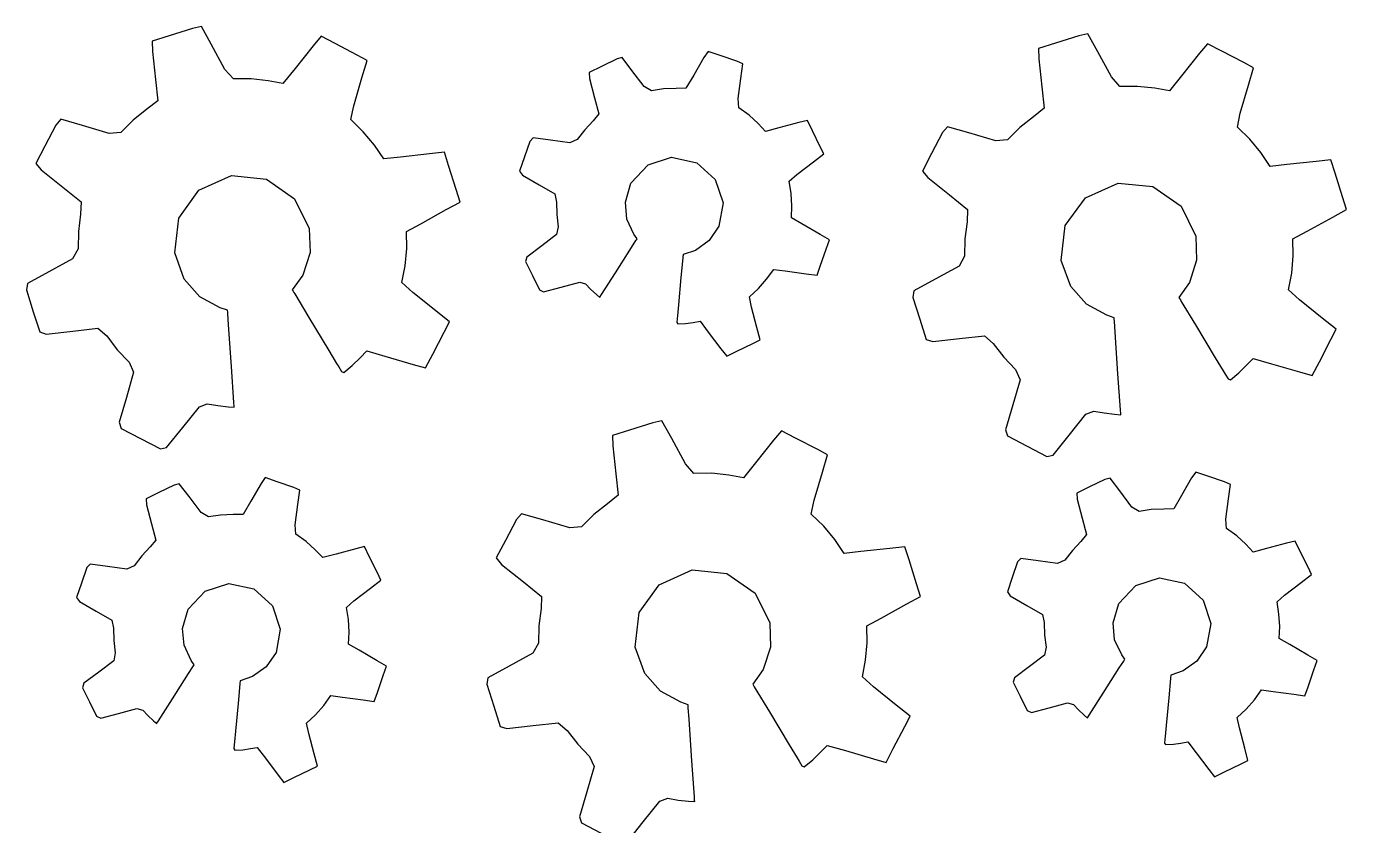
# Model space of a CAD drawing. Header units: metres. Extents: x 1466 to 1806, y 1326 to 1675.
# Drawn here: x 1466.1 to 1590.8, y 1519.5 to 1594.9 of the extents above; entities that cross this region are included whole.
import ezdxf

# ---------------------------------------------------------------- set-up
doc = ezdxf.new("R2010")
doc.units = ezdxf.units.M

msp = doc.modelspace()

# ---------------------------------------------------------------- linework, layer by layer
at = {"layer": 'COMPONENT0'}
for p, q in [((1482.67, 1594.93), (1481.82, 1594.73)), ((1483.59, 1593.24), (1482.67, 1594.93)), ((1479.62, 1594.04), (1478.01, 1593.53)), ((1481.82, 1594.73), (1479.62, 1594.04)), ((1493.96, 1594), (1493.2, 1593.1)), ((1495.3, 1593.3), (1493.96, 1594)), ((1565.49, 1594.03), (1563.29, 1593.34)), ((1566.34, 1594.22), (1565.49, 1594.03)), ((1567.26, 1592.54), (1566.34, 1594.22)), ((1478.01, 1593.53), (1478.04, 1592.57)), ((1478.04, 1592.57), (1478.33, 1589.91)), ((1484.89, 1590.87), (1483.59, 1593.24)), ((1493.2, 1593.1), (1491.5, 1590.97)), ((1497.37, 1592.22), (1495.3, 1593.3)), ((1530.48, 1592.57), (1530.09, 1592)), ((1531.63, 1592.17), (1530.48, 1592.57)), ((1563.29, 1593.34), (1561.68, 1592.83)), ((1561.68, 1592.83), (1561.71, 1591.87)), ((1568.56, 1590.17), (1567.26, 1592.54)), ((1577.63, 1593.29), (1576.87, 1592.4)), ((1578.97, 1592.6), (1577.63, 1593.29)), ((1581.04, 1591.51), (1578.97, 1592.6)), ((1498.3, 1591.72), (1497.37, 1592.22)), ((1497.82, 1590.07), (1498.3, 1591.72)), ((1521.89, 1591.86), (1520.44, 1591.15)), ((1522.39, 1591.98), (1521.89, 1591.86)), ((1523.3, 1590.78), (1522.39, 1591.98)), ((1530.09, 1592), (1529.13, 1590.34)), ((1533.19, 1591.64), (1531.63, 1592.17)), ((1533.76, 1591.39), (1533.19, 1591.64)), ((1533.57, 1590.02), (1533.76, 1591.39)), ((1561.71, 1591.87), (1562, 1589.21)), ((1576.87, 1592.4), (1575.17, 1590.27)), ((1581.97, 1591.01), (1581.04, 1591.51)), ((1485.69, 1589.97), (1484.89, 1590.87)), ((1487.35, 1589.97), (1485.69, 1589.97)), ((1488.98, 1589.8), (1487.35, 1589.97)), ((1491.5, 1590.97), (1490.36, 1589.55)), ((1497.05, 1587.44), (1497.82, 1590.07)), ((1520.44, 1591.15), (1519.25, 1590.57)), ((1519.25, 1590.57), (1519.28, 1590.01)), ((1519.28, 1590.01), (1519.76, 1588.2)), ((1524.45, 1589.27), (1523.3, 1590.78)), ((1529.13, 1590.34), (1528.4, 1589.09)), ((1533.31, 1588.11), (1533.57, 1590.02)), ((1569.36, 1589.27), (1568.56, 1590.17)), ((1575.17, 1590.27), (1574.03, 1588.85)), ((1581.49, 1589.37), (1581.97, 1591.01)), ((1478.33, 1589.91), (1478.55, 1587.9)), ((1490.36, 1589.55), (1488.98, 1589.8)), ((1525.13, 1588.86), (1524.45, 1589.27)), ((1526.29, 1589.03), (1525.13, 1588.86)), ((1527.47, 1589.07), (1526.29, 1589.03)), ((1528.4, 1589.09), (1527.47, 1589.07)), ((1562, 1589.21), (1562.22, 1587.2)), ((1571.02, 1589.27), (1569.36, 1589.27)), ((1572.65, 1589.1), (1571.02, 1589.27)), ((1574.03, 1588.85), (1572.65, 1589.1)), ((1580.72, 1586.74), (1581.49, 1589.37)), ((1478.55, 1587.9), (1477.52, 1587.11)), ((1519.76, 1588.2), (1520.17, 1586.67)), ((1533.39, 1587.25), (1533.31, 1588.11)), ((1477.52, 1587.11), (1476.23, 1586.08)), ((1496.78, 1586.13), (1497.05, 1587.44)), ((1520.17, 1586.67), (1519.64, 1586.02)), ((1534.35, 1586.54), (1533.39, 1587.25)), ((1535.22, 1585.75), (1534.35, 1586.54)), ((1561.19, 1586.4), (1559.9, 1585.38)), ((1562.22, 1587.2), (1561.19, 1586.4)), ((1580.45, 1585.42), (1580.72, 1586.74)), ((1468.94, 1585.62), (1467.9, 1583.62)), ((1469.4, 1586.17), (1468.94, 1585.62)), ((1471.43, 1585.57), (1469.4, 1586.17)), ((1473.97, 1584.83), (1471.43, 1585.57)), ((1476.23, 1586.08), (1475.07, 1584.93)), ((1497.94, 1584.99), (1496.78, 1586.13)), ((1498.99, 1583.73), (1497.94, 1584.99)), ((1518.84, 1585.18), (1518.12, 1584.24)), ((1519.64, 1586.02), (1518.84, 1585.18)), ((1535.91, 1585.02), (1535.22, 1585.75)), ((1537.17, 1585.35), (1535.91, 1585.02)), ((1539.06, 1585.85), (1537.17, 1585.35)), ((1539.87, 1586.05), (1539.06, 1585.85)), ((1540.35, 1585.08), (1539.87, 1586.05)), ((1541.08, 1583.57), (1540.35, 1585.08)), ((1553.07, 1585.46), (1552.61, 1584.91)), ((1555.1, 1584.87), (1553.07, 1585.46)), ((1559.9, 1585.38), (1558.74, 1584.23)), ((1581.61, 1584.29), (1580.45, 1585.42)), ((1475.07, 1584.93), (1473.97, 1584.83)), ((1499.87, 1582.42), (1498.99, 1583.73)), ((1513.66, 1584.08), (1513.15, 1582.61)), ((1513.97, 1584.4), (1513.66, 1584.08)), ((1515.6, 1584.18), (1513.97, 1584.4)), ((1517.43, 1583.93), (1515.6, 1584.18)), ((1518.12, 1584.24), (1517.43, 1583.93)), ((1552.61, 1584.91), (1551.57, 1582.92)), ((1557.64, 1584.13), (1555.1, 1584.87)), ((1558.74, 1584.23), (1557.64, 1584.13)), ((1582.66, 1583.02), (1581.61, 1584.29)), ((1467.9, 1583.62), (1467.05, 1581.98)), ((1501.45, 1582.59), (1499.87, 1582.42)), ((1504.2, 1582.9), (1501.45, 1582.59)), ((1505.6, 1583.05), (1504.2, 1582.9)), ((1505.99, 1581.8), (1505.6, 1583.05)), ((1513.15, 1582.61), (1512.69, 1581.27)), ((1524.82, 1581.87), (1527.04, 1582.58)), ((1527.04, 1582.58), (1529.42, 1582.06)), ((1540.43, 1582.15), (1541.4, 1582.89)), ((1541.4, 1582.89), (1541.08, 1583.57)), ((1551.57, 1582.92), (1550.72, 1581.28)), ((1583.54, 1581.71), (1582.66, 1583.02)), ((1467.05, 1581.98), (1467.55, 1581.38)), ((1467.55, 1581.38), (1469.59, 1579.75)), ((1506.7, 1579.55), (1505.99, 1581.8)), ((1512.69, 1581.27), (1512.97, 1580.89)), ((1523.21, 1580.14), (1524.82, 1581.87)), ((1529.42, 1582.06), (1531.17, 1580.48)), ((1538.87, 1580.96), (1540.43, 1582.15)), ((1550.72, 1581.28), (1551.22, 1580.68)), ((1585.12, 1581.89), (1583.54, 1581.71)), ((1587.87, 1582.19), (1585.12, 1581.89)), ((1589.27, 1582.35), (1587.87, 1582.19)), ((1589.66, 1581.09), (1589.27, 1582.35)), ((1482.43, 1579.47), (1485.52, 1580.86)), ((1485.52, 1580.86), (1488.8, 1580.52)), ((1488.8, 1580.52), (1491.46, 1578.65)), ((1512.97, 1580.89), (1514.54, 1579.98)), ((1514.54, 1579.98), (1516.01, 1579.12)), ((1522.68, 1578.33), (1523.21, 1580.14)), ((1531.17, 1580.48), (1531.91, 1578.27)), ((1538.15, 1580.31), (1538.87, 1580.96)), ((1538.34, 1579.16), (1538.15, 1580.31)), ((1551.22, 1580.68), (1553.26, 1579.04)), ((1566.1, 1578.76), (1569.19, 1580.15)), ((1569.19, 1580.15), (1572.47, 1579.82)), ((1590.37, 1578.85), (1589.66, 1581.09)), ((1469.59, 1579.75), (1471.31, 1578.37)), ((1480.52, 1576.83), (1482.43, 1579.47)), ((1507.08, 1578.35), (1506.7, 1579.55)), ((1516.01, 1579.12), (1516.18, 1578.35)), ((1538.4, 1577.99), (1538.34, 1579.16)), ((1553.26, 1579.04), (1554.98, 1577.66)), ((1564.19, 1576.13), (1566.1, 1578.76)), ((1572.47, 1579.82), (1575.13, 1577.95)), ((1590.75, 1577.65), (1590.37, 1578.85)), ((1471.31, 1578.37), (1471.26, 1577.2)), ((1491.46, 1578.65), (1492.84, 1575.85)), ((1503.36, 1576.31), (1505.78, 1577.64)), ((1505.78, 1577.64), (1507.08, 1578.35)), ((1516.18, 1578.35), (1516.2, 1577.18)), ((1522.83, 1576.75), (1522.68, 1578.33)), ((1531.91, 1578.27), (1531.51, 1576.07)), ((1538.35, 1576.86), (1538.4, 1577.99)), ((1554.98, 1577.66), (1554.93, 1576.5)), ((1575.13, 1577.95), (1576.51, 1575.15)), ((1589.45, 1576.94), (1590.75, 1577.65)), ((1471.26, 1577.2), (1471.06, 1575.59)), ((1480.15, 1573.56), (1480.52, 1576.83)), ((1502.01, 1575.57), (1503.36, 1576.31)), ((1516.2, 1577.18), (1516.35, 1576.03)), ((1523.49, 1575.33), (1522.83, 1576.75)), ((1539.34, 1576.29), (1538.35, 1576.86)), ((1541.05, 1575.3), (1539.34, 1576.29)), ((1554.93, 1576.5), (1554.73, 1574.88)), ((1587.03, 1575.61), (1589.45, 1576.94)), ((1471.06, 1575.59), (1471.03, 1573.94)), ((1492.84, 1575.85), (1492.92, 1573.58)), ((1502.04, 1573.97), (1502.01, 1575.57)), ((1516.19, 1575.3), (1514.78, 1574.22)), ((1516.35, 1576.03), (1516.19, 1575.3)), ((1523.79, 1574.89), (1523.49, 1575.33)), ((1531.51, 1576.07), (1530.59, 1574.72)), ((1541.93, 1574.79), (1541.05, 1575.3)), ((1563.82, 1572.85), (1564.19, 1576.13)), ((1576.51, 1575.15), (1576.59, 1572.87)), ((1585.68, 1574.87), (1587.03, 1575.61)), ((1471.03, 1573.94), (1470.51, 1573.01)), ((1501.9, 1572.35), (1502.04, 1573.97)), ((1514.78, 1574.22), (1513.38, 1573.16)), ((1521.75, 1571.69), (1523.26, 1574.07)), ((1523.26, 1574.07), (1523.67, 1574.71)), ((1523.67, 1574.71), (1523.72, 1574.79)), ((1523.72, 1574.79), (1523.79, 1574.89)), ((1529.3, 1573.79), (1528.13, 1573.41)), ((1530.59, 1574.72), (1529.3, 1573.79)), ((1541.07, 1572.3), (1541.62, 1573.9)), ((1541.62, 1573.9), (1541.93, 1574.79)), ((1554.73, 1574.88), (1554.7, 1573.24)), ((1585.71, 1573.27), (1585.68, 1574.87)), ((1470.51, 1573.01), (1468.25, 1571.78)), ((1481.05, 1571.08), (1480.15, 1573.56)), ((1492.92, 1573.58), (1492.24, 1571.47)), ((1513.38, 1573.16), (1513.25, 1572.74)), ((1513.25, 1572.74), (1513.91, 1571.41)), ((1528.1, 1573.09), (1527.92, 1571.24)), ((1528.11, 1573.21), (1528.1, 1573.09)), ((1528.12, 1573.32), (1528.11, 1573.21)), ((1528.13, 1573.41), (1528.12, 1573.32)), ((1554.7, 1573.24), (1554.18, 1572.31)), ((1564.72, 1570.37), (1563.82, 1572.85)), ((1576.59, 1572.87), (1575.91, 1570.77)), ((1585.57, 1571.64), (1585.71, 1573.27)), ((1468.25, 1571.78), (1466.24, 1570.68)), ((1492.24, 1571.47), (1491.24, 1570.06)), ((1501.59, 1570.76), (1501.9, 1572.35)), ((1513.91, 1571.41), (1514.57, 1570.06)), ((1520.43, 1569.63), (1521.75, 1571.69)), ((1536.01, 1571.07), (1536.68, 1572)), ((1536.68, 1572), (1537.77, 1571.86)), ((1537.77, 1571.86), (1539.73, 1571.59)), ((1539.73, 1571.59), (1540.78, 1571.45)), ((1540.78, 1571.45), (1541.07, 1572.3)), ((1554.18, 1572.31), (1551.92, 1571.07)), ((1585.26, 1570.06), (1585.57, 1571.64)), ((1466.24, 1570.68), (1466.15, 1570.06)), ((1466.15, 1570.06), (1466.8, 1567.99)), ((1482.53, 1569.42), (1481.05, 1571.08)), ((1491.24, 1570.06), (1491.31, 1569.96)), ((1502.63, 1569.83), (1501.59, 1570.76)), ((1514.57, 1570.06), (1514.96, 1569.88)), ((1514.96, 1569.88), (1516.63, 1570.32)), ((1516.63, 1570.32), (1518.38, 1570.78)), ((1518.38, 1570.78), (1518.93, 1570.63)), ((1518.93, 1570.63), (1519.42, 1570.11)), ((1519.42, 1570.11), (1519.94, 1569.62)), ((1527.92, 1571.24), (1527.68, 1568.64)), ((1534.39, 1569.41), (1535.24, 1570.19)), ((1535.24, 1570.19), (1536.01, 1571.07)), ((1551.92, 1571.07), (1549.91, 1569.97)), ((1566.2, 1568.72), (1564.72, 1570.37)), ((1575.91, 1570.77), (1574.91, 1569.36)), ((1586.3, 1569.13), (1585.26, 1570.06)), ((1484.45, 1568.38), (1482.53, 1569.42)), ((1491.31, 1569.96), (1491.39, 1569.82)), ((1491.39, 1569.82), (1491.47, 1569.69)), ((1491.47, 1569.69), (1492.81, 1567.46)), ((1504.79, 1568.1), (1502.63, 1569.83)), ((1519.94, 1569.62), (1520.26, 1569.36)), ((1520.26, 1569.36), (1520.28, 1569.38)), ((1520.28, 1569.38), (1520.43, 1569.63)), ((1534.59, 1568.43), (1534.39, 1569.41)), ((1549.91, 1569.97), (1549.82, 1569.36)), ((1549.82, 1569.36), (1550.47, 1567.29)), ((1574.91, 1569.36), (1574.98, 1569.26)), ((1574.98, 1569.26), (1575.06, 1569.12)), ((1575.06, 1569.12), (1575.14, 1568.98)), ((1575.14, 1568.98), (1576.48, 1566.76)), ((1588.46, 1567.4), (1586.3, 1569.13)), ((1466.8, 1567.99), (1467.4, 1566.1)), ((1485.14, 1568.14), (1484.45, 1568.38)), ((1485.15, 1567.97), (1485.14, 1568.14)), ((1485.16, 1567.83), (1485.15, 1567.97)), ((1485.23, 1566.78), (1485.16, 1567.83)), ((1506.09, 1567.06), (1504.79, 1568.1)), ((1527.59, 1567.63), (1527.56, 1567.37)), ((1527.68, 1568.64), (1527.59, 1567.63)), ((1535.1, 1566.51), (1534.59, 1568.43)), ((1568.12, 1567.67), (1566.2, 1568.72)), ((1568.81, 1567.43), (1568.12, 1567.67)), ((1470.54, 1566.18), (1472.9, 1566.44)), ((1472.9, 1566.44), (1473.73, 1565.72)), ((1485.5, 1562.85), (1485.23, 1566.78)), ((1492.81, 1567.46), (1494.69, 1564.34)), ((1505.59, 1566.08), (1506.09, 1567.06)), ((1527.56, 1567.37), (1527.53, 1567)), ((1527.53, 1567), (1527.62, 1566.85)), ((1527.62, 1566.85), (1528.36, 1566.9)), ((1528.36, 1566.9), (1529.09, 1566.99)), ((1529.09, 1566.99), (1529.73, 1567.1)), ((1529.73, 1567.1), (1530.5, 1566.08)), ((1535.41, 1565.36), (1535.1, 1566.51)), ((1550.47, 1567.29), (1551.07, 1565.39)), ((1568.82, 1567.27), (1568.81, 1567.43)), ((1568.83, 1567.13), (1568.82, 1567.27)), ((1568.9, 1566.08), (1568.83, 1567.13)), ((1576.48, 1566.76), (1578.36, 1563.64)), ((1589.76, 1566.36), (1588.46, 1567.4)), ((1589.26, 1565.37), (1589.76, 1566.36)), ((1467.4, 1566.1), (1468.02, 1565.9)), ((1468.02, 1565.9), (1470.54, 1566.18)), ((1473.73, 1565.72), (1474.72, 1564.42)), ((1504.51, 1564), (1505.59, 1566.08)), ((1530.5, 1566.08), (1531.7, 1564.51)), ((1534.7, 1565.01), (1535.41, 1565.36)), ((1551.07, 1565.39), (1551.69, 1565.2)), ((1551.69, 1565.2), (1554.21, 1565.48)), ((1554.21, 1565.48), (1556.57, 1565.74)), ((1556.57, 1565.74), (1557.4, 1565.01)), ((1569.17, 1562.15), (1568.9, 1566.08)), ((1588.18, 1563.29), (1589.26, 1565.37)), ((1474.72, 1564.42), (1475.84, 1563.25)), ((1494.69, 1564.34), (1495.43, 1563.12)), ((1497.64, 1563.66), (1498.27, 1564.31)), ((1498.27, 1564.31), (1499.99, 1563.81)), ((1499.99, 1563.81), (1502.64, 1563.03)), ((1503.83, 1562.7), (1504.51, 1564)), ((1531.7, 1564.51), (1532.25, 1563.81)), ((1532.25, 1563.81), (1533.19, 1564.27)), ((1533.19, 1564.27), (1534.7, 1565.01)), ((1557.4, 1565.01), (1558.39, 1563.72)), ((1475.84, 1563.25), (1476.27, 1562.29)), ((1485.73, 1559.44), (1485.5, 1562.85)), ((1495.43, 1563.12), (1495.62, 1562.81)), ((1495.62, 1562.81), (1495.89, 1562.37)), ((1496.12, 1562.28), (1496.9, 1562.94)), ((1496.9, 1562.94), (1497.64, 1563.66)), ((1502.64, 1563.03), (1503.83, 1562.7)), ((1558.39, 1563.72), (1559.51, 1562.55)), ((1559.51, 1562.55), (1559.94, 1561.59)), ((1578.36, 1563.64), (1579.1, 1562.42)), ((1580.57, 1562.24), (1581.31, 1562.95)), ((1581.31, 1562.95), (1581.94, 1563.6)), ((1581.94, 1563.6), (1583.66, 1563.1)), ((1583.66, 1563.1), (1586.31, 1562.33)), ((1587.5, 1561.99), (1588.18, 1563.29)), ((1476.27, 1562.29), (1475.58, 1559.92)), ((1495.89, 1562.37), (1496.12, 1562.28)), ((1559.94, 1561.59), (1559.25, 1559.21)), ((1569.4, 1558.74), (1569.17, 1562.15)), ((1579.1, 1562.42), (1579.29, 1562.11)), ((1579.29, 1562.11), (1579.56, 1561.67)), ((1579.56, 1561.67), (1579.79, 1561.58)), ((1579.79, 1561.58), (1580.57, 1562.24)), ((1586.31, 1562.33), (1587.5, 1561.99)), ((1475.58, 1559.92), (1474.89, 1557.57)), ((1480.9, 1557.07), (1482.47, 1559.04)), ((1482.47, 1559.04), (1483.22, 1559.33)), ((1483.22, 1559.33), (1484.2, 1559.15)), ((1484.2, 1559.15), (1485.19, 1559.03)), ((1485.19, 1559.03), (1485.76, 1558.99)), ((1485.76, 1559.07), (1485.73, 1559.44)), ((1485.76, 1559.04), (1485.76, 1559.07)), ((1485.76, 1558.99), (1485.76, 1559.04)), ((1559.25, 1559.21), (1558.56, 1556.86)), ((1474.89, 1557.57), (1475.09, 1556.99)), ((1526.12, 1557.71), (1525.28, 1557.52)), ((1527.05, 1556.03), (1526.12, 1557.71)), ((1564.57, 1556.37), (1566.14, 1558.33)), ((1566.14, 1558.33), (1566.89, 1558.63)), ((1566.89, 1558.63), (1567.87, 1558.45)), ((1567.87, 1558.45), (1568.86, 1558.33)), ((1568.86, 1558.33), (1569.43, 1558.29)), ((1569.43, 1558.36), (1569.4, 1558.74)), ((1569.43, 1558.34), (1569.43, 1558.36)), ((1569.43, 1558.29), (1569.43, 1558.34)), ((1475.09, 1556.99), (1476.93, 1556.04)), ((1479.38, 1555.19), (1480.9, 1557.07)), ((1523.08, 1556.83), (1521.46, 1556.32)), ((1521.46, 1556.32), (1521.49, 1555.36)), ((1525.28, 1557.52), (1523.08, 1556.83)), ((1537.41, 1556.78), (1536.66, 1555.88)), ((1538.75, 1556.08), (1537.41, 1556.78)), ((1558.56, 1556.86), (1558.76, 1556.29)), ((1563.05, 1554.48), (1564.57, 1556.37)), ((1476.93, 1556.04), (1478.79, 1555.07)), ((1478.79, 1555.07), (1479.38, 1555.19)), ((1521.49, 1555.36), (1521.79, 1552.7)), ((1528.34, 1553.66), (1527.05, 1556.03)), ((1536.66, 1555.88), (1534.96, 1553.76)), ((1540.83, 1555), (1538.75, 1556.08)), ((1558.76, 1556.29), (1560.6, 1555.33)), ((1560.6, 1555.33), (1562.46, 1554.36)), ((1541.75, 1554.5), (1540.83, 1555)), ((1541.27, 1552.86), (1541.75, 1554.5)), ((1562.46, 1554.36), (1563.05, 1554.48)), ((1521.79, 1552.7), (1522.01, 1550.69)), ((1529.14, 1552.75), (1528.34, 1553.66)), ((1530.8, 1552.76), (1529.14, 1552.75)), ((1532.43, 1552.59), (1530.8, 1552.76)), ((1533.82, 1552.34), (1532.43, 1552.59)), ((1534.96, 1553.76), (1533.82, 1552.34)), ((1540.5, 1550.23), (1541.27, 1552.86)), ((1576.51, 1552.88), (1576.12, 1552.32)), ((1577.66, 1552.49), (1576.51, 1552.88)), ((1480.08, 1551.65), (1478.64, 1550.94)), ((1480.58, 1551.77), (1480.08, 1551.65)), ((1481.5, 1550.56), (1480.58, 1551.77)), ((1488.29, 1551.79), (1487.32, 1550.13)), ((1488.68, 1552.35), (1488.29, 1551.79)), ((1489.82, 1551.96), (1488.68, 1552.35)), ((1491.39, 1551.42), (1489.82, 1551.96)), ((1491.96, 1551.17), (1491.39, 1551.42)), ((1566.47, 1551.47), (1565.28, 1550.89)), ((1567.92, 1552.18), (1566.47, 1551.47)), ((1568.42, 1552.3), (1567.92, 1552.18)), ((1569.34, 1551.09), (1568.42, 1552.3)), ((1576.12, 1552.32), (1575.16, 1550.66)), ((1579.22, 1551.95), (1577.66, 1552.49)), ((1579.79, 1551.7), (1579.22, 1551.95)), ((1579.61, 1550.34), (1579.79, 1551.7)), ((1478.64, 1550.94), (1477.45, 1550.36)), ((1477.45, 1550.36), (1477.48, 1549.8)), ((1482.65, 1549.05), (1481.5, 1550.56)), ((1487.32, 1550.13), (1486.6, 1548.87)), ((1491.77, 1549.81), (1491.96, 1551.17)), ((1522.01, 1550.69), (1520.98, 1549.89)), ((1540.23, 1548.91), (1540.5, 1550.23)), ((1565.28, 1550.89), (1565.32, 1550.33)), ((1565.32, 1550.33), (1565.8, 1548.52)), ((1570.49, 1549.58), (1569.34, 1551.09)), ((1575.16, 1550.66), (1574.43, 1549.4)), ((1579.35, 1548.42), (1579.61, 1550.34)), ((1477.48, 1549.8), (1477.96, 1547.99)), ((1483.33, 1548.64), (1482.65, 1549.05)), ((1485.66, 1548.86), (1484.48, 1548.81)), ((1486.6, 1548.87), (1485.66, 1548.86)), ((1491.51, 1547.89), (1491.77, 1549.81)), ((1512.86, 1548.95), (1512.4, 1548.4)), ((1514.89, 1548.36), (1512.86, 1548.95)), ((1519.69, 1548.87), (1518.53, 1547.72)), ((1520.98, 1549.89), (1519.69, 1548.87)), ((1541.4, 1547.78), (1540.23, 1548.91)), ((1571.16, 1549.17), (1570.49, 1549.58)), ((1572.32, 1549.34), (1571.16, 1549.17)), ((1573.5, 1549.38), (1572.32, 1549.34)), ((1574.43, 1549.4), (1573.5, 1549.38)), ((1477.96, 1547.99), (1478.37, 1546.46)), ((1484.48, 1548.81), (1483.33, 1548.64)), ((1491.59, 1547.03), (1491.51, 1547.89)), ((1512.4, 1548.4), (1511.36, 1546.41)), ((1517.43, 1547.62), (1514.89, 1548.36)), ((1518.53, 1547.72), (1517.43, 1547.62)), ((1542.44, 1546.51), (1541.4, 1547.78)), ((1565.8, 1548.52), (1566.2, 1546.99)), ((1579.42, 1547.56), (1579.35, 1548.42)), ((1478.37, 1546.46), (1477.84, 1545.81)), ((1492.55, 1546.33), (1491.59, 1547.03)), ((1493.41, 1545.53), (1492.55, 1546.33)), ((1511.36, 1546.41), (1510.5, 1544.77)), ((1543.32, 1545.2), (1542.44, 1546.51)), ((1565.68, 1546.34), (1564.88, 1545.49)), ((1566.2, 1546.99), (1565.68, 1546.34)), ((1580.38, 1546.86), (1579.42, 1547.56)), ((1581.25, 1546.06), (1580.38, 1546.86)), ((1585.91, 1546.37), (1585.09, 1546.17)), ((1586.38, 1545.39), (1585.91, 1546.37)), ((1477.84, 1545.81), (1477.04, 1544.96)), ((1494.11, 1544.8), (1493.41, 1545.53)), ((1495.37, 1545.14), (1494.11, 1544.8)), ((1497.25, 1545.64), (1495.37, 1545.14)), ((1498.07, 1545.84), (1497.25, 1545.64)), ((1498.54, 1544.86), (1498.07, 1545.84)), ((1544.91, 1545.38), (1543.32, 1545.2)), ((1547.65, 1545.68), (1544.91, 1545.38)), ((1549.06, 1545.83), (1547.65, 1545.68)), ((1549.45, 1544.58), (1549.06, 1545.83)), ((1564.88, 1545.49), (1564.16, 1544.56)), ((1581.94, 1545.33), (1581.25, 1546.06)), ((1583.2, 1545.67), (1581.94, 1545.33)), ((1585.09, 1546.17), (1583.2, 1545.67)), ((1587.12, 1543.89), (1586.38, 1545.39)), ((1471.85, 1543.87), (1471.35, 1542.4)), ((1472.17, 1544.18), (1471.85, 1543.87)), ((1473.8, 1543.96), (1472.17, 1544.18)), ((1475.62, 1543.72), (1473.8, 1543.96)), ((1476.32, 1544.03), (1475.62, 1543.72)), ((1477.04, 1544.96), (1476.32, 1544.03)), ((1499.28, 1543.36), (1498.54, 1544.86)), ((1510.5, 1544.77), (1511, 1544.17)), ((1511, 1544.17), (1513.05, 1542.53)), ((1550.16, 1542.34), (1549.45, 1544.58)), ((1559.69, 1544.4), (1559.19, 1542.93)), ((1560.01, 1544.71), (1559.69, 1544.4)), ((1561.63, 1544.49), (1560.01, 1544.71)), ((1563.46, 1544.24), (1561.63, 1544.49)), ((1564.16, 1544.56), (1563.46, 1544.24)), ((1587.44, 1543.2), (1587.12, 1543.89)), ((1498.63, 1541.93), (1499.6, 1542.68)), ((1499.6, 1542.68), (1499.28, 1543.36)), ((1525.88, 1542.25), (1528.98, 1543.64)), ((1528.98, 1543.64), (1532.26, 1543.31)), ((1532.26, 1543.31), (1534.92, 1541.44)), ((1559.19, 1542.93), (1558.73, 1541.58)), ((1570.86, 1542.18), (1573.08, 1542.89)), ((1573.08, 1542.89), (1575.45, 1542.38)), ((1586.46, 1542.46), (1587.44, 1543.2)), ((1471.35, 1542.4), (1470.89, 1541.05)), ((1481.41, 1539.93), (1483.02, 1541.65)), ((1483.02, 1541.65), (1485.24, 1542.36)), ((1485.24, 1542.36), (1487.62, 1541.85)), ((1487.62, 1541.85), (1489.37, 1540.26)), ((1497.06, 1540.74), (1498.63, 1541.93)), ((1513.05, 1542.53), (1514.77, 1541.15)), ((1523.98, 1539.61), (1525.88, 1542.25)), ((1534.92, 1541.44), (1536.3, 1538.64)), ((1550.54, 1541.14), (1550.16, 1542.34)), ((1558.73, 1541.58), (1559, 1541.2)), ((1569.25, 1540.46), (1570.86, 1542.18)), ((1575.45, 1542.38), (1577.2, 1540.79)), ((1584.9, 1541.27), (1586.46, 1542.46)), ((1470.89, 1541.05), (1471.17, 1540.67)), ((1471.17, 1540.67), (1472.74, 1539.76)), ((1489.37, 1540.26), (1490.1, 1538.05)), ((1496.35, 1540.1), (1497.06, 1540.74)), ((1496.54, 1538.95), (1496.35, 1540.1)), ((1514.77, 1541.15), (1514.72, 1539.99)), ((1546.82, 1539.1), (1549.24, 1540.43)), ((1549.24, 1540.43), (1550.54, 1541.14)), ((1559, 1541.2), (1560.57, 1540.29)), ((1560.57, 1540.29), (1562.05, 1539.44)), ((1568.72, 1538.64), (1569.25, 1540.46)), ((1577.2, 1540.79), (1577.94, 1538.58)), ((1584.19, 1540.63), (1584.9, 1541.27)), ((1584.37, 1539.48), (1584.19, 1540.63)), ((1472.74, 1539.76), (1474.21, 1538.91)), ((1474.21, 1538.91), (1474.38, 1538.14)), ((1480.88, 1538.11), (1481.41, 1539.93)), ((1496.6, 1537.78), (1496.54, 1538.95)), ((1514.72, 1539.99), (1514.52, 1538.37)), ((1523.6, 1536.34), (1523.98, 1539.61)), ((1545.46, 1538.36), (1546.82, 1539.1)), ((1562.05, 1539.44), (1562.22, 1538.67)), ((1584.44, 1538.3), (1584.37, 1539.48)), ((1474.38, 1538.14), (1474.4, 1536.97)), ((1481.03, 1536.53), (1480.88, 1538.11)), ((1490.1, 1538.05), (1489.71, 1535.85)), ((1496.55, 1536.65), (1496.6, 1537.78)), ((1514.52, 1538.37), (1514.49, 1536.73)), ((1536.3, 1538.64), (1536.38, 1536.36)), ((1545.49, 1536.75), (1545.46, 1538.36)), ((1562.22, 1538.67), (1562.24, 1537.5)), ((1568.86, 1537.06), (1568.72, 1538.64)), ((1577.94, 1538.58), (1577.54, 1536.38)), ((1584.39, 1537.18), (1584.44, 1538.3)), ((1474.4, 1536.97), (1474.54, 1535.82)), ((1481.69, 1535.11), (1481.03, 1536.53)), ((1497.54, 1536.07), (1496.55, 1536.65)), ((1514.49, 1536.73), (1513.96, 1535.8)), ((1536.38, 1536.36), (1535.69, 1534.25)), ((1545.35, 1535.13), (1545.49, 1536.75)), ((1562.24, 1537.5), (1562.38, 1536.35)), ((1569.53, 1535.64), (1568.86, 1537.06)), ((1577.54, 1536.38), (1576.62, 1535.03)), ((1585.38, 1536.6), (1584.39, 1537.18)), ((1587.09, 1535.61), (1585.38, 1536.6)), ((1474.54, 1535.82), (1474.39, 1535.08)), ((1489.71, 1535.85), (1488.79, 1534.5)), ((1499.25, 1535.08), (1497.54, 1536.07)), ((1513.96, 1535.8), (1511.7, 1534.56)), ((1524.51, 1533.86), (1523.6, 1536.34)), ((1545.05, 1533.55), (1545.35, 1535.13)), ((1562.23, 1535.61), (1560.81, 1534.54)), ((1562.38, 1536.35), (1562.23, 1535.61)), ((1569.82, 1535.21), (1569.53, 1535.64)), ((1569.76, 1535.11), (1569.82, 1535.21)), ((1587.96, 1535.1), (1587.09, 1535.61)), ((1472.97, 1534.01), (1471.58, 1532.95)), ((1474.39, 1535.08), (1472.97, 1534.01)), ((1481.46, 1533.86), (1481.87, 1534.5)), ((1481.99, 1534.68), (1481.69, 1535.11)), ((1481.87, 1534.5), (1481.92, 1534.58)), ((1481.92, 1534.58), (1481.99, 1534.68)), ((1488.79, 1534.5), (1487.49, 1533.58)), ((1500.12, 1534.57), (1499.25, 1535.08)), ((1499.82, 1533.68), (1500.12, 1534.57)), ((1511.7, 1534.56), (1509.69, 1533.46)), ((1535.69, 1534.25), (1534.7, 1532.85)), ((1560.81, 1534.54), (1559.42, 1533.47)), ((1567.78, 1532.01), (1569.3, 1534.39)), ((1569.3, 1534.39), (1569.71, 1535.02)), ((1569.71, 1535.02), (1569.76, 1535.11)), ((1575.33, 1534.11), (1574.16, 1533.72)), ((1576.62, 1535.03), (1575.33, 1534.11)), ((1587.11, 1532.62), (1587.66, 1534.21)), ((1587.66, 1534.21), (1587.96, 1535.1)), ((1471.58, 1532.95), (1471.45, 1532.53)), ((1479.94, 1531.48), (1481.46, 1533.86)), ((1486.29, 1532.88), (1486.12, 1531.03)), ((1486.3, 1532.99), (1486.29, 1532.88)), ((1486.31, 1533.11), (1486.3, 1532.99)), ((1486.32, 1533.19), (1486.31, 1533.11)), ((1487.49, 1533.58), (1486.32, 1533.19)), ((1499.27, 1532.09), (1499.82, 1533.68)), ((1509.69, 1533.46), (1509.6, 1532.85)), ((1509.6, 1532.85), (1510.26, 1530.78)), ((1525.98, 1532.21), (1524.51, 1533.86)), ((1534.7, 1532.85), (1534.76, 1532.75)), ((1534.76, 1532.75), (1534.85, 1532.61)), ((1546.09, 1532.62), (1545.05, 1533.55)), ((1559.42, 1533.47), (1559.29, 1533.06)), ((1559.29, 1533.06), (1559.94, 1531.72)), ((1574.13, 1533.41), (1573.96, 1531.56)), ((1574.14, 1533.52), (1574.13, 1533.41)), ((1574.15, 1533.64), (1574.14, 1533.52)), ((1574.16, 1533.72), (1574.15, 1533.64)), ((1471.45, 1532.53), (1472.1, 1531.2)), ((1478.63, 1529.41), (1479.94, 1531.48)), ((1494.21, 1530.85), (1494.87, 1531.79)), ((1494.87, 1531.79), (1495.97, 1531.64)), ((1495.97, 1531.64), (1497.93, 1531.38)), ((1498.98, 1531.23), (1499.27, 1532.09)), ((1527.9, 1531.16), (1525.98, 1532.21)), ((1534.85, 1532.61), (1534.93, 1532.47)), ((1534.93, 1532.47), (1536.27, 1530.25)), ((1548.25, 1530.89), (1546.09, 1532.62)), ((1559.94, 1531.72), (1560.6, 1530.37)), ((1566.46, 1529.94), (1567.78, 1532.01)), ((1573.96, 1531.56), (1573.72, 1528.96)), ((1581.27, 1530.51), (1582.05, 1531.38)), ((1582.05, 1531.38), (1582.71, 1532.32)), ((1582.71, 1532.32), (1583.81, 1532.17)), ((1583.81, 1532.17), (1585.77, 1531.91)), ((1585.77, 1531.91), (1586.82, 1531.76)), ((1586.82, 1531.76), (1587.11, 1532.62)), ((1472.1, 1531.2), (1472.77, 1529.84)), ((1474.83, 1530.11), (1476.57, 1530.57)), ((1476.57, 1530.57), (1477.13, 1530.42)), ((1477.13, 1530.42), (1477.62, 1529.9)), ((1486.12, 1531.03), (1485.88, 1528.43)), ((1493.44, 1529.98), (1494.21, 1530.85)), ((1497.93, 1531.38), (1498.98, 1531.23)), ((1510.26, 1530.78), (1510.85, 1528.88)), ((1528.6, 1530.92), (1527.9, 1531.16)), ((1528.61, 1530.76), (1528.6, 1530.92)), ((1528.62, 1530.62), (1528.61, 1530.76)), ((1528.69, 1529.57), (1528.62, 1530.62)), ((1536.27, 1530.25), (1538.15, 1527.13)), ((1549.55, 1529.84), (1548.25, 1530.89)), ((1560.6, 1530.37), (1561, 1530.19)), ((1561, 1530.19), (1562.67, 1530.64)), ((1562.67, 1530.64), (1564.41, 1531.1)), ((1564.41, 1531.1), (1564.97, 1530.95)), ((1564.97, 1530.95), (1565.46, 1530.43)), ((1565.46, 1530.43), (1565.98, 1529.94)), ((1580.42, 1529.72), (1581.27, 1530.51)), ((1472.77, 1529.84), (1473.16, 1529.66)), ((1473.16, 1529.66), (1474.83, 1530.11)), ((1477.62, 1529.9), (1478.14, 1529.41)), ((1478.14, 1529.41), (1478.45, 1529.14)), ((1478.45, 1529.14), (1478.47, 1529.17)), ((1478.47, 1529.17), (1478.63, 1529.41)), ((1492.58, 1529.19), (1493.44, 1529.98)), ((1492.79, 1528.22), (1492.58, 1529.19)), ((1511.48, 1528.69), (1513.99, 1528.97)), ((1513.99, 1528.97), (1516.35, 1529.23)), ((1516.35, 1529.23), (1517.19, 1528.5)), ((1528.96, 1525.64), (1528.69, 1529.57)), ((1549.05, 1528.86), (1549.55, 1529.84)), ((1565.98, 1529.94), (1566.29, 1529.67)), ((1566.29, 1529.67), (1566.31, 1529.7)), ((1566.31, 1529.7), (1566.46, 1529.94)), ((1573.72, 1528.96), (1573.62, 1527.94)), ((1580.63, 1528.74), (1580.42, 1529.72)), ((1485.88, 1528.43), (1485.78, 1527.41)), ((1493.3, 1526.3), (1492.79, 1528.22)), ((1510.85, 1528.88), (1511.48, 1528.69)), ((1517.19, 1528.5), (1518.18, 1527.21)), ((1547.96, 1526.78), (1549.05, 1528.86)), ((1573.6, 1527.68), (1573.56, 1527.31)), ((1573.62, 1527.94), (1573.6, 1527.68)), ((1581.14, 1526.83), (1580.63, 1528.74)), ((1485.76, 1527.15), (1485.73, 1526.78)), ((1485.73, 1526.78), (1485.82, 1526.63)), ((1485.78, 1527.41), (1485.76, 1527.15)), ((1485.82, 1526.63), (1486.56, 1526.68)), ((1486.56, 1526.68), (1487.29, 1526.78)), ((1487.29, 1526.78), (1487.93, 1526.88)), ((1487.93, 1526.88), (1488.7, 1525.87)), ((1518.18, 1527.21), (1519.29, 1526.04)), ((1538.15, 1527.13), (1538.88, 1525.91)), ((1540.36, 1525.73), (1541.1, 1526.44)), ((1541.1, 1526.44), (1541.73, 1527.09)), ((1541.73, 1527.09), (1543.44, 1526.59)), ((1543.44, 1526.59), (1546.09, 1525.82)), ((1547.29, 1525.48), (1547.96, 1526.78)), ((1573.56, 1527.31), (1573.66, 1527.16)), ((1573.66, 1527.16), (1574.4, 1527.21)), ((1574.4, 1527.21), (1575.12, 1527.31)), ((1575.12, 1527.31), (1575.76, 1527.41)), ((1575.76, 1527.41), (1576.54, 1526.4)), ((1576.54, 1526.4), (1577.74, 1524.82)), ((1581.44, 1525.67), (1581.14, 1526.83)), ((1488.7, 1525.87), (1489.9, 1524.29)), ((1493.61, 1525.14), (1493.3, 1526.3)), ((1519.29, 1526.04), (1519.73, 1525.08)), ((1529.19, 1522.23), (1528.96, 1525.64)), ((1538.88, 1525.91), (1539.07, 1525.6)), ((1539.07, 1525.6), (1539.34, 1525.15)), ((1539.34, 1525.15), (1539.57, 1525.07)), ((1539.57, 1525.07), (1540.36, 1525.73)), ((1546.09, 1525.82), (1547.29, 1525.48)), ((1579.23, 1524.58), (1580.74, 1525.32)), ((1580.74, 1525.32), (1581.44, 1525.67)), ((1489.9, 1524.29), (1490.45, 1523.59)), ((1490.45, 1523.59), (1491.39, 1524.05)), ((1491.39, 1524.05), (1492.9, 1524.79)), ((1492.9, 1524.79), (1493.61, 1525.14)), ((1519.73, 1525.08), (1519.03, 1522.7)), ((1577.74, 1524.82), (1578.28, 1524.12)), ((1578.28, 1524.12), (1579.23, 1524.58)), ((1519.03, 1522.7), (1518.35, 1520.35)), ((1524.35, 1519.86), (1525.92, 1521.82)), ((1525.92, 1521.82), (1526.68, 1522.12)), ((1526.68, 1522.12), (1527.65, 1521.93)), ((1527.65, 1521.93), (1528.65, 1521.81)), ((1528.65, 1521.81), (1529.22, 1521.78)), ((1529.21, 1521.85), (1529.19, 1522.23)), ((1529.22, 1521.83), (1529.21, 1521.85)), ((1529.22, 1521.78), (1529.22, 1521.83)), ((1518.35, 1520.35), (1518.55, 1519.78)), ((1518.55, 1519.78), (1520.39, 1518.82)), ((1522.84, 1517.97), (1524.35, 1519.86))]:
    msp.add_line(p, q, dxfattribs=at)

doc.saveas('drawing.dxf')
